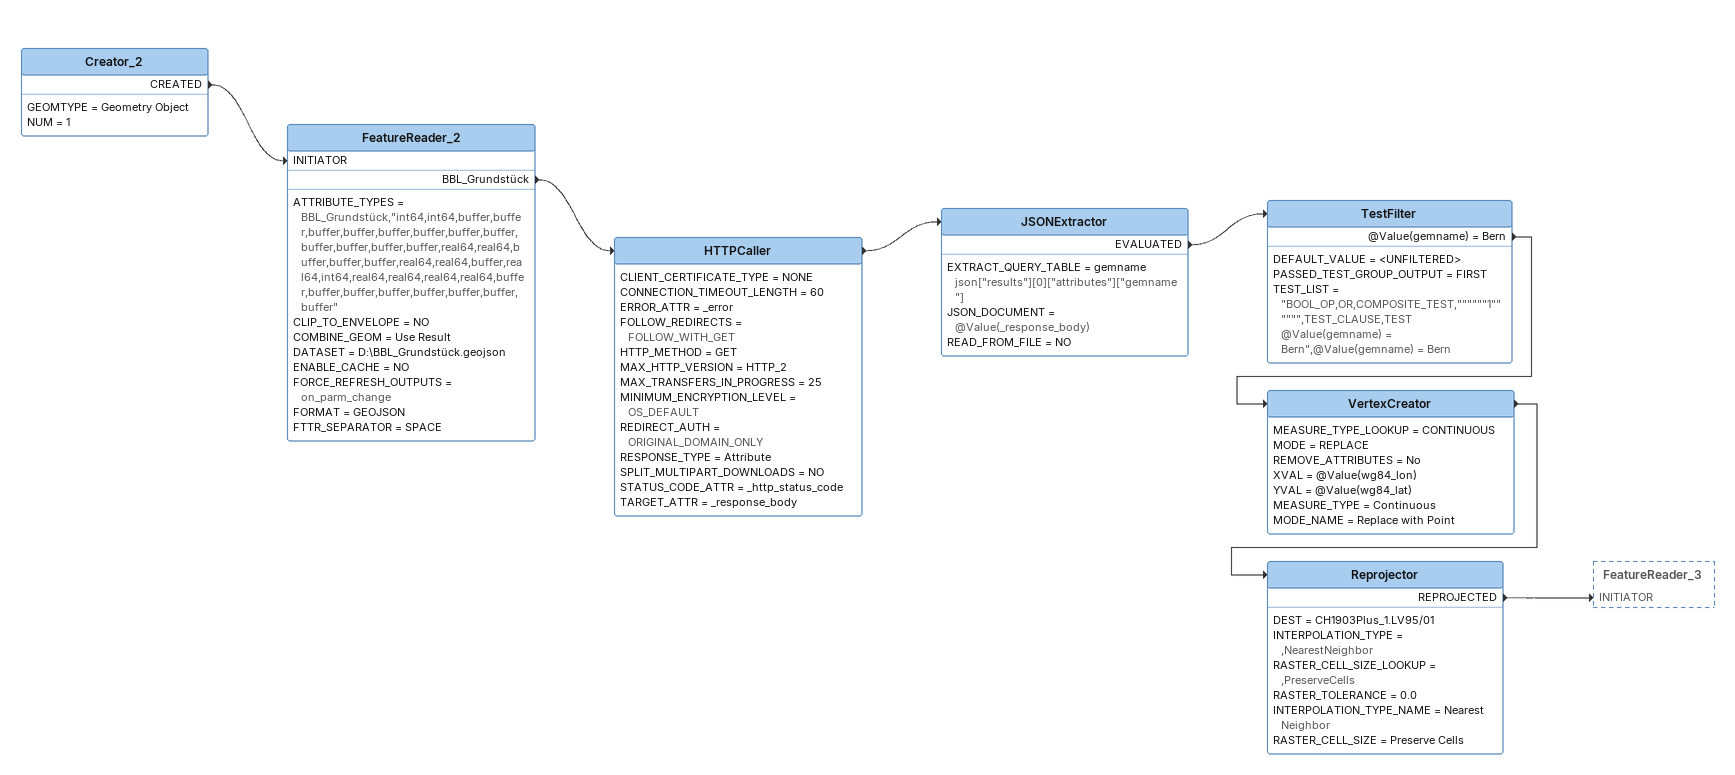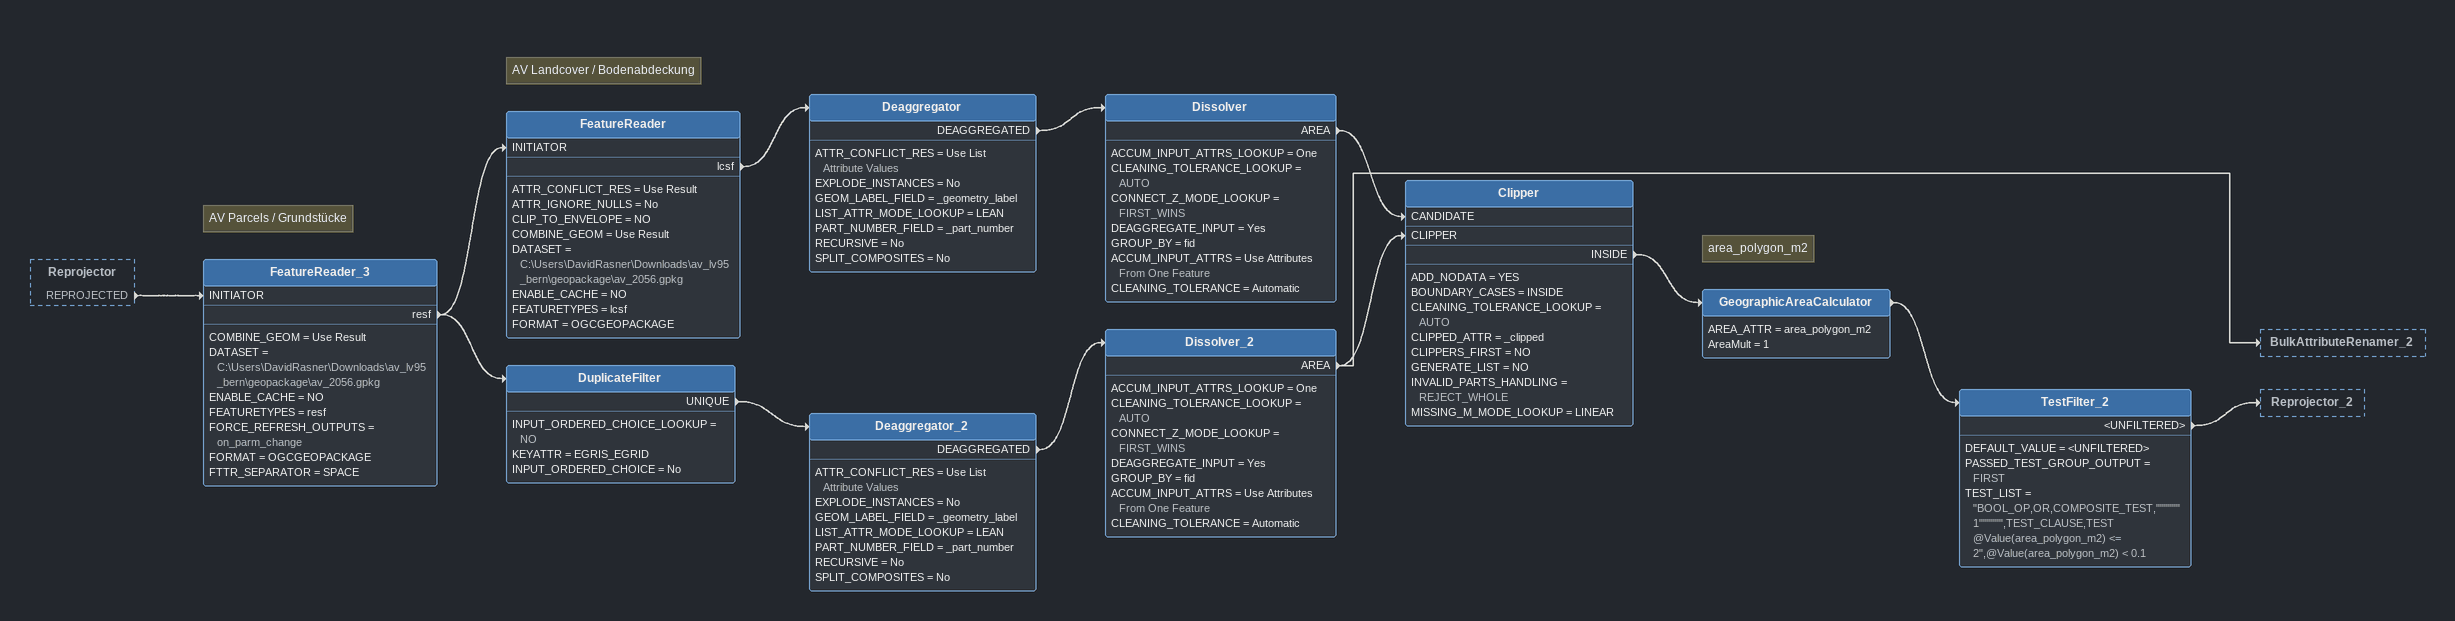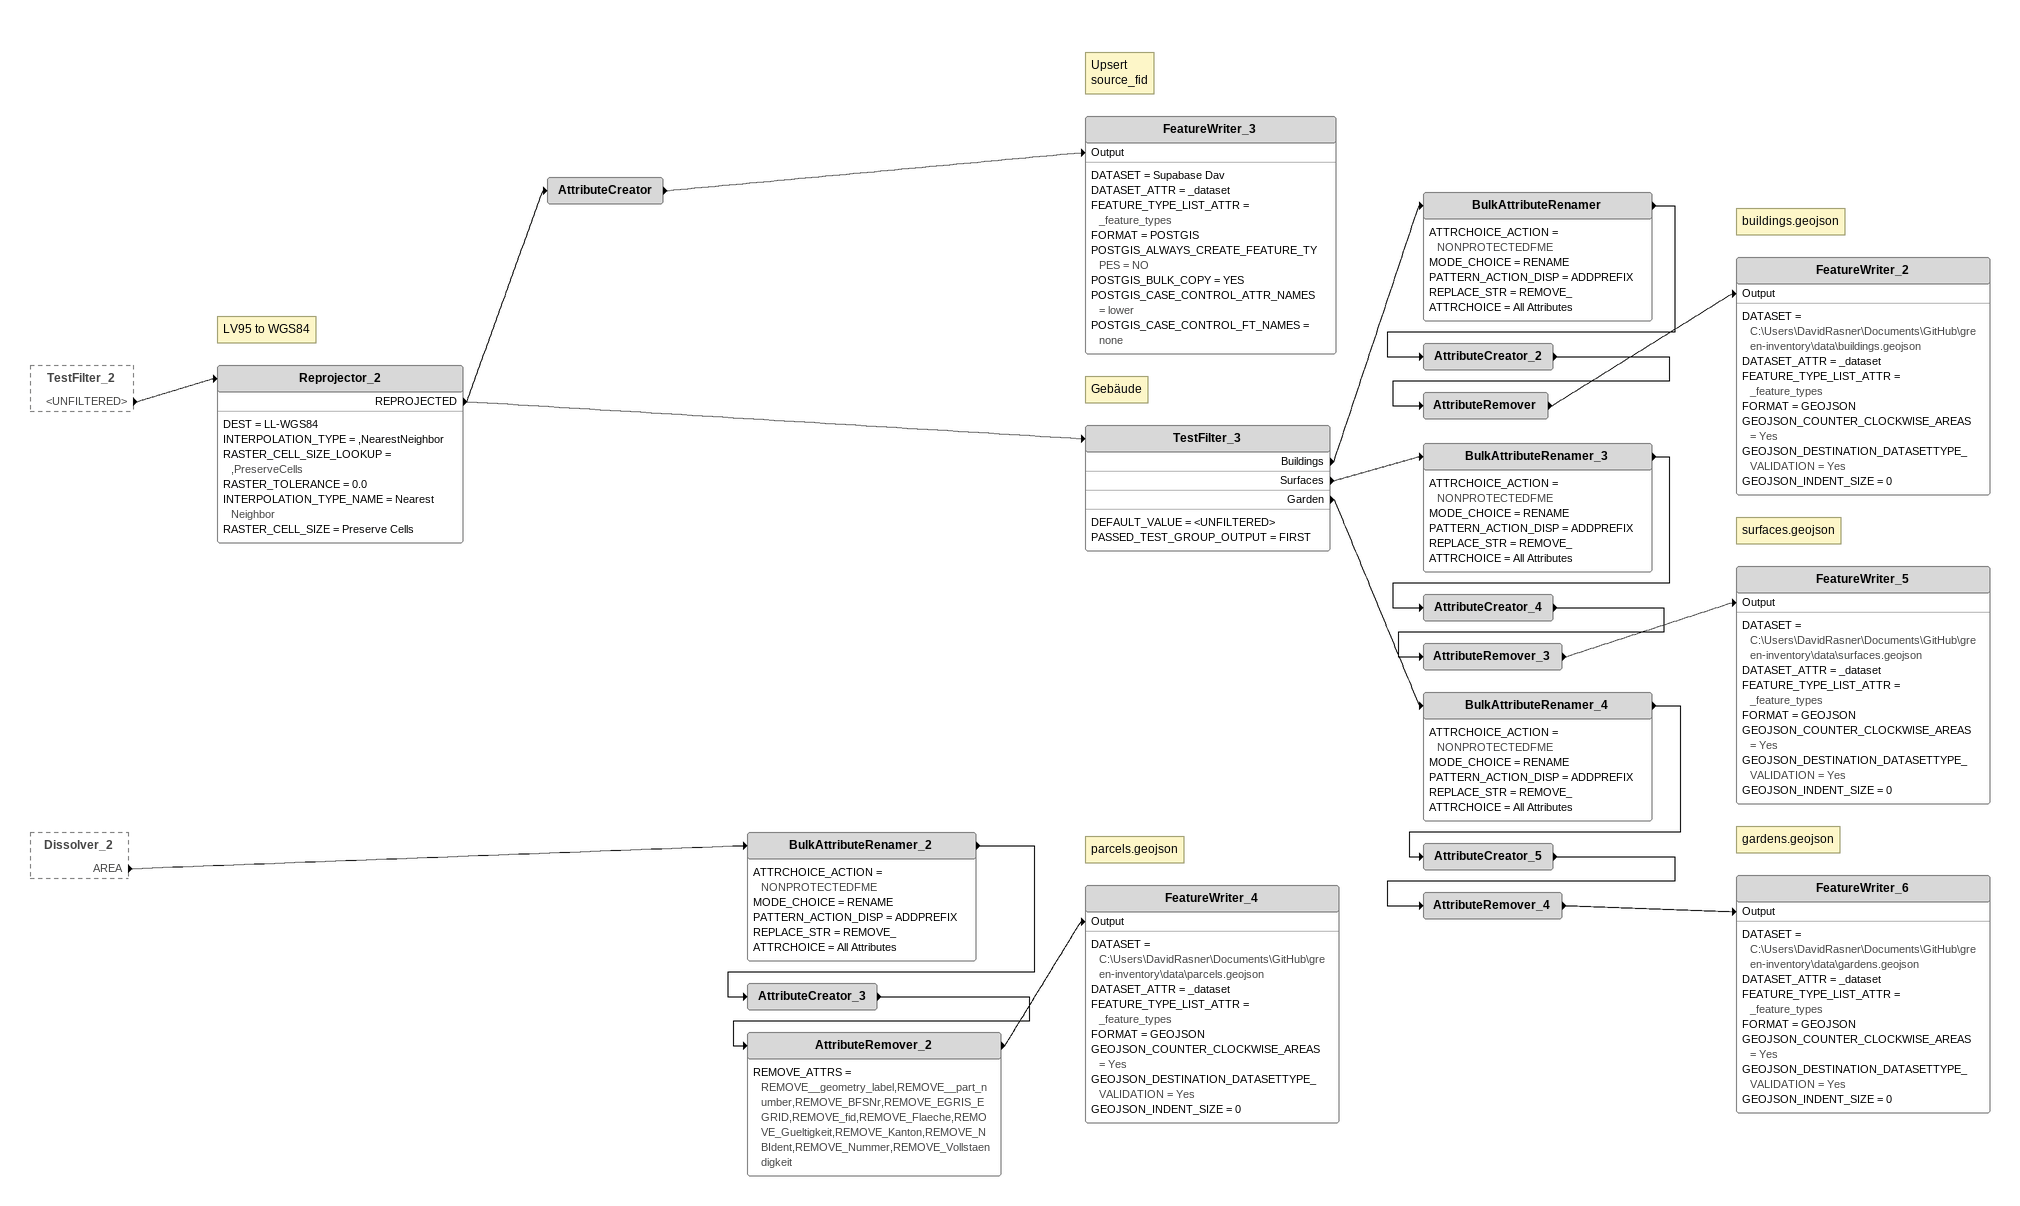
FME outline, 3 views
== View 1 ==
Creator_2
    GEOMTYPE = Geometry Object
    NUM = 1
    CREATED -> FeatureReader_2 [INITIATOR]
FeatureReader_2
    ATTRIBUTE_TYPES = BBL_Grundstück,"int64,int64,buffer,buffer,buffer,buffer,buffer,buffer,buffer,buffer,buffer,buffer,buffer,buffer,real64,real64,buffer,buffer,buffer,real64,real64,buffer,real64,int64,real64,real64,real64,real64,buffer,buffer,buffer,buffer,buffer,buffer,buffer,buffer"
    CLIP_TO_ENVELOPE = NO
    COMBINE_GEOM = Use Result
    DATASET = D:\BBL_Grundstück.geojson
    ENABLE_CACHE = NO
    FORCE_REFRESH_OUTPUTS = on_parm_change
    FORMAT = GEOJSON
    FTTR_SEPARATOR = SPACE
    BBL_Grundstück -> HTTPCaller
HTTPCaller
    CLIENT_CERTIFICATE_TYPE = NONE
    CONNECTION_TIMEOUT_LENGTH = 60
    ERROR_ATTR = _error
    FOLLOW_REDIRECTS = FOLLOW_WITH_GET
    HTTP_METHOD = GET
    MAX_HTTP_VERSION = HTTP_2
    MAX_TRANSFERS_IN_PROGRESS = 25
    MINIMUM_ENCRYPTION_LEVEL = OS_DEFAULT
    REDIRECT_AUTH = ORIGINAL_DOMAIN_ONLY
    RESPONSE_TYPE = Attribute
    SPLIT_MULTIPART_DOWNLOADS = NO
    STATUS_CODE_ATTR = _http_status_code
    TARGET_ATTR = _response_body
    -> JSONExtractor
JSONExtractor
    EXTRACT_QUERY_TABLE = gemname json["results"][0]["attributes"]["gemname"]
    JSON_DOCUMENT = @Value(_response_body)
    READ_FROM_FILE = NO
    EVALUATED -> TestFilter
TestFilter
    DEFAULT_VALUE = <UNFILTERED>
    PASSED_TEST_GROUP_OUTPUT = FIRST
    TEST_LIST = "BOOL_OP,OR,COMPOSITE_TEST,""""""1"""""",TEST_CLAUSE,TEST @Value(gemname) = Bern",@Value(gemname) = Bern
    @Value(gemname) = Bern -> VertexCreator
VertexCreator
    MEASURE_TYPE_LOOKUP = CONTINUOUS
    MODE = REPLACE
    REMOVE_ATTRIBUTES = No
    XVAL = @Value(wg84_lon)
    YVAL = @Value(wg84_lat)
    MEASURE_TYPE = Continuous
    MODE_NAME = Replace with Point
    -> Reprojector
Reprojector
    DEST = CH1903Plus_1.LV95/01
    INTERPOLATION_TYPE = ,NearestNeighbor
    RASTER_CELL_SIZE_LOOKUP = ,PreserveCells
    RASTER_TOLERANCE = 0.0
    INTERPOLATION_TYPE_NAME = Nearest Neighbor
    RASTER_CELL_SIZE = Preserve Cells
    REPROJECTED -> FeatureReader_3 [INITIATOR]

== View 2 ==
Reprojector [outside]
    REPROJECTED -> FeatureReader_3 [INITIATOR]
Note: AV Parcels / Grundstücke
FeatureReader_3
    COMBINE_GEOM = Use Result
    DATASET = C:\Users\DavidRasner\Downloads\av_lv95_bern\geopackage\av_2056.gpkg
    ENABLE_CACHE = NO
    FEATURETYPES = resf
    FORCE_REFRESH_OUTPUTS = on_parm_change
    FORMAT = OGCGEOPACKAGE
    FTTR_SEPARATOR = SPACE
    resf -> FeatureReader [INITIATOR]
    resf -> DuplicateFilter
Note: AV Landcover / Bodenabdeckung
FeatureReader
    ATTR_CONFLICT_RES = Use Result
    ATTR_IGNORE_NULLS = No
    CLIP_TO_ENVELOPE = NO
    COMBINE_GEOM = Use Result
    DATASET = C:\Users\DavidRasner\Downloads\av_lv95_bern\geopackage\av_2056.gpkg
    ENABLE_CACHE = NO
    FEATURETYPES = lcsf
    FORMAT = OGCGEOPACKAGE
    lcsf -> Deaggregator
Deaggregator
    ATTR_CONFLICT_RES = Use List Attribute Values
    EXPLODE_INSTANCES = No
    GEOM_LABEL_FIELD = _geometry_label
    LIST_ATTR_MODE_LOOKUP = LEAN
    PART_NUMBER_FIELD = _part_number
    RECURSIVE = No
    SPLIT_COMPOSITES = No
    DEAGGREGATED -> Dissolver
Dissolver
    ACCUM_INPUT_ATTRS_LOOKUP = One
    CLEANING_TOLERANCE_LOOKUP = AUTO
    CONNECT_Z_MODE_LOOKUP = FIRST_WINS
    DEAGGREGATE_INPUT = Yes
    GROUP_BY = fid
    ACCUM_INPUT_ATTRS = Use Attributes From One Feature
    CLEANING_TOLERANCE = Automatic
    AREA -> Clipper [CANDIDATE]
DuplicateFilter
    INPUT_ORDERED_CHOICE_LOOKUP = NO
    KEYATTR = EGRIS_EGRID
    INPUT_ORDERED_CHOICE = No
    UNIQUE -> Deaggregator_2
Deaggregator_2
    ATTR_CONFLICT_RES = Use List Attribute Values
    EXPLODE_INSTANCES = No
    GEOM_LABEL_FIELD = _geometry_label
    LIST_ATTR_MODE_LOOKUP = LEAN
    PART_NUMBER_FIELD = _part_number
    RECURSIVE = No
    SPLIT_COMPOSITES = No
    DEAGGREGATED -> Dissolver_2
Dissolver_2
    ACCUM_INPUT_ATTRS_LOOKUP = One
    CLEANING_TOLERANCE_LOOKUP = AUTO
    CONNECT_Z_MODE_LOOKUP = FIRST_WINS
    DEAGGREGATE_INPUT = Yes
    GROUP_BY = fid
    ACCUM_INPUT_ATTRS = Use Attributes From One Feature
    CLEANING_TOLERANCE = Automatic
    AREA -> Clipper [CLIPPER]
    AREA -> BulkAttributeRenamer_2
Clipper
    ADD_NODATA = YES
    BOUNDARY_CASES = INSIDE
    CLEANING_TOLERANCE_LOOKUP = AUTO
    CLIPPED_ATTR = _clipped
    CLIPPERS_FIRST = NO
    GENERATE_LIST = NO
    INVALID_PARTS_HANDLING = REJECT_WHOLE
    MISSING_M_MODE_LOOKUP = LINEAR
    INSIDE -> GeographicAreaCalculator
Note: area_polygon_m2
GeographicAreaCalculator
    AREA_ATTR = area_polygon_m2
    AreaMult = 1
    -> TestFilter_2
TestFilter_2
    DEFAULT_VALUE = <UNFILTERED>
    PASSED_TEST_GROUP_OUTPUT = FIRST
    TEST_LIST = "BOOL_OP,OR,COMPOSITE_TEST,""""""1"""""",TEST_CLAUSE,TEST @Value(area_polygon_m2) <= 2",@Value(area_polygon_m2) < 0.1
    <UNFILTERED> -> Reprojector_2

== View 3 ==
TestFilter_2 [outside]
    <UNFILTERED> -> Reprojector_2
Dissolver_2 [outside]
    AREA -> BulkAttributeRenamer_2
Note: LV95 to WGS84
Reprojector_2
    DEST = LL-WGS84
    INTERPOLATION_TYPE = ,NearestNeighbor
    RASTER_CELL_SIZE_LOOKUP = ,PreserveCells
    RASTER_TOLERANCE = 0.0
    INTERPOLATION_TYPE_NAME = Nearest Neighbor
    RASTER_CELL_SIZE = Preserve Cells
    REPROJECTED -> AttributeCreator
    REPROJECTED -> TestFilter_3
AttributeCreator
    -> FeatureWriter_3 [Output]
Note: Upsert / source_fid
FeatureWriter_3
    DATASET = Supabase Dav
    DATASET_ATTR = _dataset
    FEATURE_TYPE_LIST_ATTR = _feature_types
    FORMAT = POSTGIS
    POSTGIS_ALWAYS_CREATE_FEATURE_TYPES = NO
    POSTGIS_BULK_COPY = YES
    POSTGIS_CASE_CONTROL_ATTR_NAMES = lower
    POSTGIS_CASE_CONTROL_FT_NAMES = none
Note: Gebäude
TestFilter_3
    DEFAULT_VALUE = <UNFILTERED>
    PASSED_TEST_GROUP_OUTPUT = FIRST
    Buildings -> BulkAttributeRenamer
    Surfaces -> BulkAttributeRenamer_3
    Garden -> BulkAttributeRenamer_4
BulkAttributeRenamer
    ATTRCHOICE_ACTION = NONPROTECTEDFME
    MODE_CHOICE = RENAME
    PATTERN_ACTION_DISP = ADDPREFIX
    REPLACE_STR = REMOVE_
    ATTRCHOICE = All Attributes
    -> AttributeCreator_2
AttributeCreator_2
    -> AttributeRemover
AttributeRemover
    -> FeatureWriter_2 [Output]
Note: buildings.geojson
FeatureWriter_2
    DATASET = C:\Users\DavidRasner\Documents\GitHub\green-inventory\data\buildings.geojson
    DATASET_ATTR = _dataset
    FEATURE_TYPE_LIST_ATTR = _feature_types
    FORMAT = GEOJSON
    GEOJSON_COUNTER_CLOCKWISE_AREAS = Yes
    GEOJSON_DESTINATION_DATASETTYPE_VALIDATION = Yes
    GEOJSON_INDENT_SIZE = 0
BulkAttributeRenamer_3
    ATTRCHOICE_ACTION = NONPROTECTEDFME
    MODE_CHOICE = RENAME
    PATTERN_ACTION_DISP = ADDPREFIX
    REPLACE_STR = REMOVE_
    ATTRCHOICE = All Attributes
    -> AttributeCreator_4
AttributeCreator_4
    -> AttributeRemover_3
AttributeRemover_3
    -> FeatureWriter_5 [Output]
Note: surfaces.geojson
FeatureWriter_5
    DATASET = C:\Users\DavidRasner\Documents\GitHub\green-inventory\data\surfaces.geojson
    DATASET_ATTR = _dataset
    FEATURE_TYPE_LIST_ATTR = _feature_types
    FORMAT = GEOJSON
    GEOJSON_COUNTER_CLOCKWISE_AREAS = Yes
    GEOJSON_DESTINATION_DATASETTYPE_VALIDATION = Yes
    GEOJSON_INDENT_SIZE = 0
BulkAttributeRenamer_4
    ATTRCHOICE_ACTION = NONPROTECTEDFME
    MODE_CHOICE = RENAME
    PATTERN_ACTION_DISP = ADDPREFIX
    REPLACE_STR = REMOVE_
    ATTRCHOICE = All Attributes
    -> AttributeCreator_5
AttributeCreator_5
    -> AttributeRemover_4
AttributeRemover_4
    -> FeatureWriter_6 [Output]
Note: gardens.geojson
FeatureWriter_6
    DATASET = C:\Users\DavidRasner\Documents\GitHub\green-inventory\data\gardens.geojson
    DATASET_ATTR = _dataset
    FEATURE_TYPE_LIST_ATTR = _feature_types
    FORMAT = GEOJSON
    GEOJSON_COUNTER_CLOCKWISE_AREAS = Yes
    GEOJSON_DESTINATION_DATASETTYPE_VALIDATION = Yes
    GEOJSON_INDENT_SIZE = 0
BulkAttributeRenamer_2
    ATTRCHOICE_ACTION = NONPROTECTEDFME
    MODE_CHOICE = RENAME
    PATTERN_ACTION_DISP = ADDPREFIX
    REPLACE_STR = REMOVE_
    ATTRCHOICE = All Attributes
    -> AttributeCreator_3
AttributeCreator_3
    -> AttributeRemover_2
AttributeRemover_2
    REMOVE_ATTRS = REMOVE__geometry_label,REMOVE__part_number,REMOVE_BFSNr,REMOVE_EGRIS_EGRID,REMOVE_fid,REMOVE_Flaeche,REMOVE_Gueltigkeit,REMOVE_Kanton,REMOVE_NBIdent,REMOVE_Nummer,REMOVE_Vollstaendigkeit
    -> FeatureWriter_4 [Output]
Note: parcels.geojson
FeatureWriter_4
    DATASET = C:\Users\DavidRasner\Documents\GitHub\green-inventory\data\parcels.geojson
    DATASET_ATTR = _dataset
    FEATURE_TYPE_LIST_ATTR = _feature_types
    FORMAT = GEOJSON
    GEOJSON_COUNTER_CLOCKWISE_AREAS = Yes
    GEOJSON_DESTINATION_DATASETTYPE_VALIDATION = Yes
    GEOJSON_INDENT_SIZE = 0
